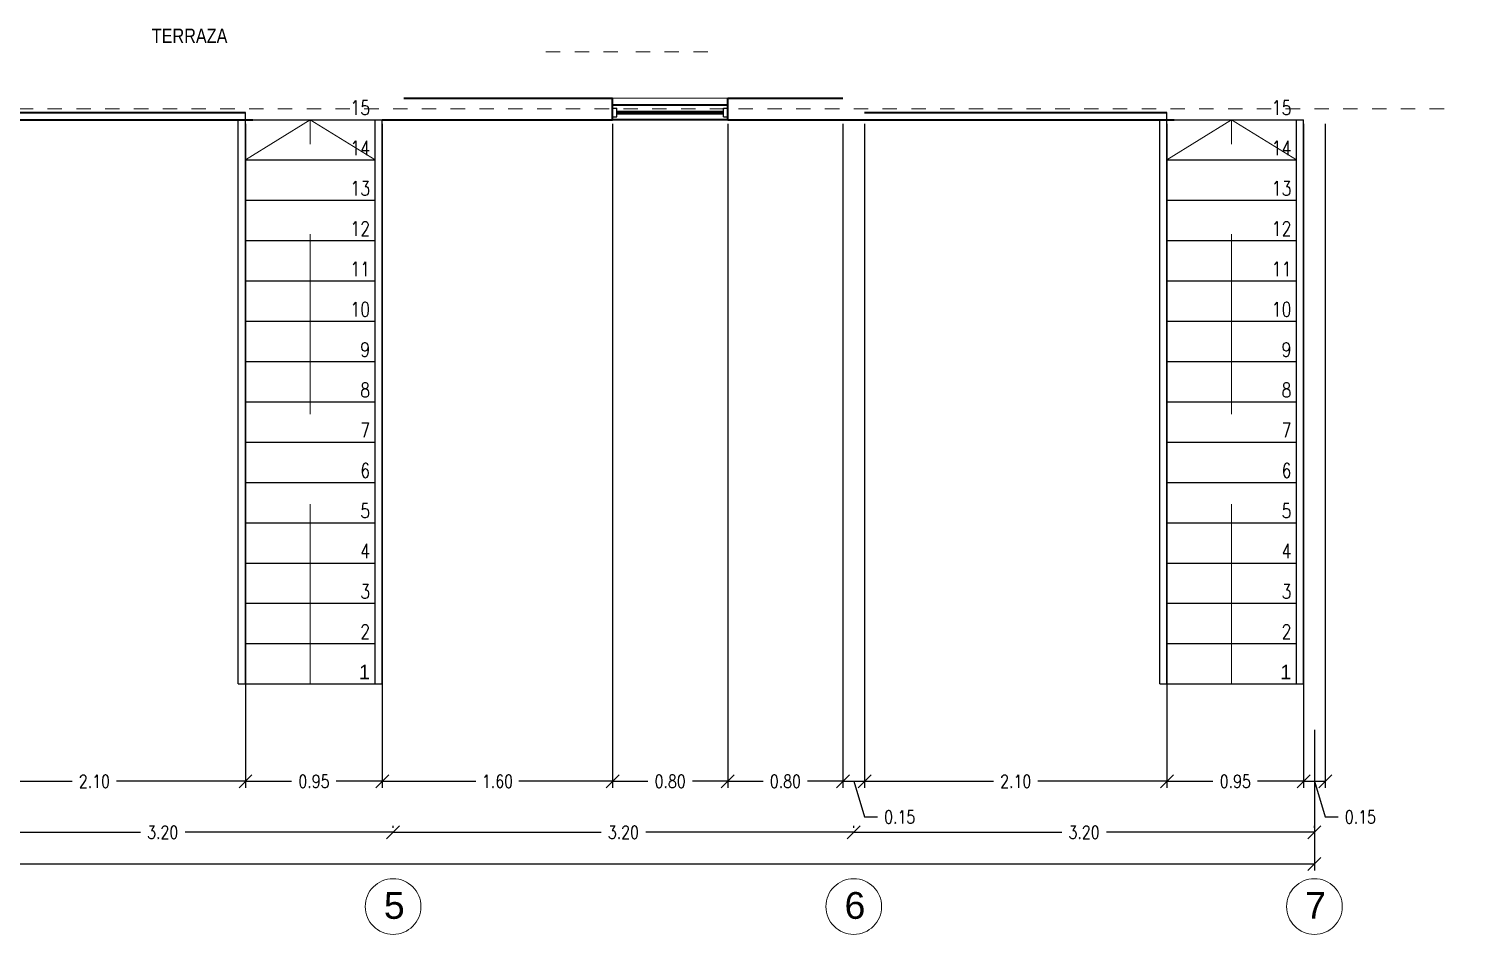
# Model space of a CAD drawing. Header units: metres. Extents: x -45.1 to -23.3, y -338.3 to -311.1.
# Drawn here: x -33.2 to -23.27, y -324.98 to -318.69 of the extents above; entities that cross this region are included whole.
import ezdxf

# ---------------------------------------------------------------- set-up
doc = ezdxf.new("R2010")
doc.units = ezdxf.units.M
doc.header["$LTSCALE"] = 5
doc.header["$MEASUREMENT"] = 0
doc.linetypes.add('CENTER2', pattern=[1.125, 0.75, -0.125, 0.125, -0.125])
doc.linetypes.add('HIDDEN', pattern=[0.375, 0.25, -0.125])
doc.layers.get('0').update_dxf_attribs({"color": 30})
doc.layers.get('DEFPOINTS').update_dxf_attribs({"color": 210})
for name, color, linetype, lineweight in [('A-ANNO-DIMS', 3, 'Continuous', 18), ('A-ANNO-SYMB', 3, 'Continuous', 18), ('A-ANNO-TEXT', 3, 'Continuous', 18), ('A-FLOR-LEVL', 7, 'Continuous', 35), ('A-FLOR-OVHD', 3, 'HIDDEN', 18), ('A-FLOR-STRS', 4, 'Continuous', 25), ('A-FURN', 8, 'Continuous', 18), ('A-GLAZ-FULL', 4, 'Continuous', 25), ('A-WALL-FULL-EXTR', 7, 'Continuous', 35)]:
    doc.layers.add(name, color=color, linetype=linetype, lineweight=lineweight)
doc.styles.add('E-ROMANS', font='romans.shx', dxfattribs={"width": 0.8})
doc.styles.get("Standard").update_dxf_attribs({"font": 'Arial.ttf'})
doc.dimstyles.new('E-0050_TICK_18', dxfattribs={"dimscale": 0.001, "dimtxt": 90, "dimasz": 90, "dimexe": 45, "dimexo": 30, "dimgap": 45, "dimtad": 0, "dimzin": 0, "dimdsep": 46, "dimtxsty": 'E-ROMANS', "dimblk": 'OBLIQUE', "dimcen": 45, "dimclrd": 256, "dimclre": 256, "dimclrt": 256, "dimadec": 0, "dimazin": 0, "dimtfac": 1, "dimtmove": 1, "dimatfit": 3, "dimldrblk": 'OPEN90', "dimfxl": 1, "dimtfill": 1, "dimtolj": 1, "dimtzin": 0, "dimarcsym": 0})

# ---------------------------------------------------------------- blocks, each defined once
blk = doc.blocks.new('_Oblique')
at = {"color": 0, "linetype": 'ByBlock', "lineweight": -2}
blk.add_line((-0.5, -0.5), (0.5, 0.5), dxfattribs=at)
blk = doc.blocks.new('*D58')
at = {"layer": 'A-ANNO-DIMS', "lineweight": -2, "transparency": 16777216}
for p, q in [((-33.8683, -324.2445), (-33.8683, -324.2295)), ((-30.6683, -324.2445), (-30.6683, -324.2295)), ((-33.8683, -324.2745), (-32.423, -324.2745)), ((-30.6683, -324.2745), (-32.1136, -324.2745))]:
    blk.add_line(p, q, dxfattribs=at)
at = {"layer": 'DEFPOINTS', "color": 0, "transparency": 16777216}
for p in [(-33.8683, -324.2745), (-30.6683, -324.2745), (-30.6683, -324.2745)]:
    blk.add_point(p, dxfattribs=at)
at = {"layer": 'A-ANNO-DIMS', "lineweight": -2, "transparency": 16777216, "xscale": 0.09, "yscale": 0.09, "zscale": 0.09, "rotation": 180}
blk.add_blockref('_Oblique', (-33.8683, -324.2745), dxfattribs=at)
at = {"layer": 'A-ANNO-DIMS', "lineweight": -2, "transparency": 16777216, "xscale": 0.09, "yscale": 0.09, "zscale": 0.09}
blk.add_blockref('_Oblique', (-30.6683, -324.2745), dxfattribs=at)
at = {"layer": 'A-ANNO-DIMS', "transparency": 16777216, "insert": (-32.2683, -324.2745), "char_height": 0.09, "attachment_point": 5, "style": 'E-ROMANS', "bg_fill": 3, "box_fill_scale": 1.25, "bg_fill_color": 256, "bg_fill_true_color": 13158600, "bg_fill_transparency": 0}
blk.add_mtext('\\A1;3.20', dxfattribs=at)
blk = doc.blocks.new('_Open90')
at = {"color": 0, "linetype": 'ByBlock', "lineweight": -2}
for p, q in [((0, 0), (-1, 0)), ((-0.5, 0.5), (0, 0)), ((0, 0), (-0.5, -0.5))]:
    blk.add_line(p, q, dxfattribs=at)
blk = doc.blocks.new('*D59')
at = {"layer": 'A-ANNO-DIMS', "lineweight": -2, "transparency": 16777216}
for p, q in [((-30.6683, -324.2445), (-30.6683, -324.2295)), ((-27.4683, -324.2445), (-27.4683, -324.2295)), ((-30.6683, -324.2745), (-29.223, -324.2745)), ((-27.4683, -324.2745), (-28.9136, -324.2745))]:
    blk.add_line(p, q, dxfattribs=at)
at = {"layer": 'DEFPOINTS', "color": 0, "transparency": 16777216}
for p in [(-30.6683, -324.2745), (-27.4683, -324.2745), (-27.4683, -324.2745)]:
    blk.add_point(p, dxfattribs=at)
at = {"layer": 'A-ANNO-DIMS', "lineweight": -2, "transparency": 16777216, "xscale": 0.09, "yscale": 0.09, "zscale": 0.09, "rotation": 180}
blk.add_blockref('_Oblique', (-30.6683, -324.2745), dxfattribs=at)
at = {"layer": 'A-ANNO-DIMS', "lineweight": -2, "transparency": 16777216, "xscale": 0.09, "yscale": 0.09, "zscale": 0.09}
blk.add_blockref('_Oblique', (-27.4683, -324.2745), dxfattribs=at)
at = {"layer": 'A-ANNO-DIMS', "transparency": 16777216, "insert": (-29.0683, -324.2745), "char_height": 0.09, "attachment_point": 5, "style": 'E-ROMANS', "bg_fill": 3, "box_fill_scale": 1.25, "bg_fill_color": 256, "bg_fill_true_color": 13158600, "bg_fill_transparency": 0}
blk.add_mtext('\\A1;3.20', dxfattribs=at)
blk = doc.blocks.new('*D60')
at = {"layer": 'A-ANNO-DIMS', "lineweight": -2, "transparency": 16777216}
for p, q in [((-27.4683, -324.2445), (-27.4683, -324.2295)), ((-24.2683, -324.2445), (-24.2683, -324.2295)), ((-27.4683, -324.2745), (-26.023, -324.2745)), ((-24.2683, -324.2745), (-25.7136, -324.2745))]:
    blk.add_line(p, q, dxfattribs=at)
at = {"layer": 'DEFPOINTS', "color": 0, "transparency": 16777216}
for p in [(-27.4683, -324.2745), (-24.2683, -324.2745), (-24.2683, -324.2745)]:
    blk.add_point(p, dxfattribs=at)
at = {"layer": 'A-ANNO-DIMS', "lineweight": -2, "transparency": 16777216, "xscale": 0.09, "yscale": 0.09, "zscale": 0.09, "rotation": 180}
blk.add_blockref('_Oblique', (-27.4683, -324.2745), dxfattribs=at)
at = {"layer": 'A-ANNO-DIMS', "lineweight": -2, "transparency": 16777216, "xscale": 0.09, "yscale": 0.09, "zscale": 0.09}
blk.add_blockref('_Oblique', (-24.2683, -324.2745), dxfattribs=at)
at = {"layer": 'A-ANNO-DIMS', "transparency": 16777216, "insert": (-25.8683, -324.2745), "char_height": 0.09, "attachment_point": 5, "style": 'E-ROMANS', "bg_fill": 3, "box_fill_scale": 1.25, "bg_fill_color": 256, "bg_fill_true_color": 13158600, "bg_fill_transparency": 0}
blk.add_mtext('\\A1;3.20', dxfattribs=at)
blk = doc.blocks.new('*D61')
at = {"layer": 'A-ANNO-DIMS', "lineweight": -2, "transparency": 16777216}
for p, q in [((-43.4683, -323.5631), (-43.4683, -324.5396)), ((-24.2683, -323.5631), (-24.2683, -324.5396)), ((-43.4683, -324.4946), (-24.2683, -324.4946))]:
    blk.add_line(p, q, dxfattribs=at)
at = {"layer": 'DEFPOINTS', "color": 0, "transparency": 16777216}
for p in [(-43.4683, -323.5331), (-24.2683, -323.5331), (-24.2683, -324.4946)]:
    blk.add_point(p, dxfattribs=at)
at = {"layer": 'A-ANNO-DIMS', "lineweight": -2, "transparency": 16777216, "xscale": 0.09, "yscale": 0.09, "zscale": 0.09, "rotation": 180}
blk.add_blockref('_Oblique', (-43.4683, -324.4946), dxfattribs=at)
at = {"layer": 'A-ANNO-DIMS', "lineweight": -2, "transparency": 16777216, "xscale": 0.09, "yscale": 0.09, "zscale": 0.09}
blk.add_blockref('_Oblique', (-24.2683, -324.4946), dxfattribs=at)
at = {"layer": 'A-ANNO-DIMS', "transparency": 16777216, "insert": (-33.4436, -324.586), "char_height": 0.09, "attachment_point": 5, "style": 'E-ROMANS', "bg_fill": 3, "box_fill_scale": 1.25, "bg_fill_color": 256, "bg_fill_true_color": 13158600, "bg_fill_transparency": 0}
blk.add_mtext('\\A1;19.20', dxfattribs=at)
blk = doc.blocks.new('*D76')
at = {"layer": 'A-ANNO-DIMS', "lineweight": -2, "transparency": 16777216}
for p, q in [((-33.7933, -319.3545), (-33.7933, -323.966)), ((-31.6933, -319.3545), (-31.6933, -323.966)), ((-33.7933, -323.921), (-32.898, -323.921)), ((-31.6933, -323.921), (-32.5886, -323.921))]:
    blk.add_line(p, q, dxfattribs=at)
at = {"layer": 'DEFPOINTS', "color": 0, "transparency": 16777216}
for p in [(-33.7933, -319.3245), (-31.6933, -319.3245), (-31.6933, -323.921)]:
    blk.add_point(p, dxfattribs=at)
at = {"layer": 'A-ANNO-DIMS', "lineweight": -2, "transparency": 16777216, "xscale": 0.09, "yscale": 0.09, "zscale": 0.09, "rotation": 180}
blk.add_blockref('_Oblique', (-33.7933, -323.921), dxfattribs=at)
at = {"layer": 'A-ANNO-DIMS', "lineweight": -2, "transparency": 16777216, "xscale": 0.09, "yscale": 0.09, "zscale": 0.09}
blk.add_blockref('_Oblique', (-31.6933, -323.921), dxfattribs=at)
at = {"layer": 'A-ANNO-DIMS', "transparency": 16777216, "insert": (-32.7433, -323.921), "char_height": 0.09, "attachment_point": 5, "style": 'E-ROMANS', "bg_fill": 3, "box_fill_scale": 1.25, "bg_fill_color": 256, "bg_fill_true_color": 13158600, "bg_fill_transparency": 0}
blk.add_mtext('\\A1;2.10', dxfattribs=at)
blk = doc.blocks.new('*D77')
at = {"layer": 'A-ANNO-DIMS', "lineweight": -2, "transparency": 16777216}
for p, q in [((-31.6933, -319.3545), (-31.6933, -323.966)), ((-30.7433, -319.3545), (-30.7433, -323.966)), ((-31.6933, -323.921), (-31.373, -323.921)), ((-30.7433, -323.921), (-31.0636, -323.921))]:
    blk.add_line(p, q, dxfattribs=at)
at = {"layer": 'DEFPOINTS', "color": 0, "transparency": 16777216}
for p in [(-31.6933, -319.3245), (-30.7433, -319.3245), (-30.7433, -323.921)]:
    blk.add_point(p, dxfattribs=at)
at = {"layer": 'A-ANNO-DIMS', "lineweight": -2, "transparency": 16777216, "xscale": 0.09, "yscale": 0.09, "zscale": 0.09, "rotation": 180}
blk.add_blockref('_Oblique', (-31.6933, -323.921), dxfattribs=at)
at = {"layer": 'A-ANNO-DIMS', "lineweight": -2, "transparency": 16777216, "xscale": 0.09, "yscale": 0.09, "zscale": 0.09}
blk.add_blockref('_Oblique', (-30.7433, -323.921), dxfattribs=at)
at = {"layer": 'A-ANNO-DIMS', "transparency": 16777216, "insert": (-31.2183, -323.921), "char_height": 0.09, "attachment_point": 5, "style": 'E-ROMANS', "bg_fill": 3, "box_fill_scale": 1.25, "bg_fill_color": 256, "bg_fill_true_color": 13158600, "bg_fill_transparency": 0}
blk.add_mtext('\\A1;0.95', dxfattribs=at)
blk = doc.blocks.new('*D32')
at = {"layer": 'A-ANNO-DIMS', "lineweight": -2, "transparency": 16777216}
for p, q in [((-30.7433, -319.3545), (-30.7433, -323.966)), ((-29.1433, -319.3545), (-29.1433, -323.966)), ((-30.7433, -323.921), (-30.0928, -323.921)), ((-29.1433, -323.921), (-29.7937, -323.921))]:
    blk.add_line(p, q, dxfattribs=at)
at = {"layer": 'DEFPOINTS', "color": 0, "transparency": 16777216}
for p in [(-30.7433, -319.3245), (-29.1433, -319.3245), (-29.1433, -323.921)]:
    blk.add_point(p, dxfattribs=at)
at = {"layer": 'A-ANNO-DIMS', "lineweight": -2, "transparency": 16777216, "xscale": 0.09, "yscale": 0.09, "zscale": 0.09, "rotation": 180}
blk.add_blockref('_Oblique', (-30.7433, -323.921), dxfattribs=at)
at = {"layer": 'A-ANNO-DIMS', "lineweight": -2, "transparency": 16777216, "xscale": 0.09, "yscale": 0.09, "zscale": 0.09}
blk.add_blockref('_Oblique', (-29.1433, -323.921), dxfattribs=at)
at = {"layer": 'A-ANNO-DIMS', "transparency": 16777216, "insert": (-29.9433, -323.921), "char_height": 0.09, "attachment_point": 5, "style": 'E-ROMANS', "bg_fill": 3, "box_fill_scale": 1.25, "bg_fill_color": 256, "bg_fill_true_color": 13158600, "bg_fill_transparency": 0}
blk.add_mtext('\\A1;1.60', dxfattribs=at)
blk = doc.blocks.new('*D33')
at = {"layer": 'A-ANNO-DIMS', "lineweight": -2, "transparency": 16777216}
for p, q in [((-29.1433, -319.3545), (-29.1433, -323.966)), ((-28.3433, -319.3545), (-28.3433, -323.966)), ((-29.1433, -323.921), (-28.898, -323.921)), ((-28.3433, -323.921), (-28.5886, -323.921))]:
    blk.add_line(p, q, dxfattribs=at)
at = {"layer": 'DEFPOINTS', "color": 0, "transparency": 16777216}
for p in [(-29.1433, -319.3245), (-28.3433, -319.3245), (-28.3433, -323.921)]:
    blk.add_point(p, dxfattribs=at)
at = {"layer": 'A-ANNO-DIMS', "lineweight": -2, "transparency": 16777216, "xscale": 0.09, "yscale": 0.09, "zscale": 0.09, "rotation": 180}
blk.add_blockref('_Oblique', (-29.1433, -323.921), dxfattribs=at)
at = {"layer": 'A-ANNO-DIMS', "lineweight": -2, "transparency": 16777216, "xscale": 0.09, "yscale": 0.09, "zscale": 0.09}
blk.add_blockref('_Oblique', (-28.3433, -323.921), dxfattribs=at)
at = {"layer": 'A-ANNO-DIMS', "transparency": 16777216, "insert": (-28.7433, -323.921), "char_height": 0.09, "attachment_point": 5, "style": 'E-ROMANS', "bg_fill": 3, "box_fill_scale": 1.25, "bg_fill_color": 256, "bg_fill_true_color": 13158600, "bg_fill_transparency": 0}
blk.add_mtext('\\A1;0.80', dxfattribs=at)
blk = doc.blocks.new('*D34')
at = {"layer": 'A-ANNO-DIMS', "lineweight": -2, "transparency": 16777216}
for p, q in [((-28.3433, -319.3545), (-28.3433, -323.966)), ((-27.5433, -319.3545), (-27.5433, -323.966)), ((-28.3433, -323.921), (-28.098, -323.921)), ((-27.5433, -323.921), (-27.7886, -323.921))]:
    blk.add_line(p, q, dxfattribs=at)
at = {"layer": 'DEFPOINTS', "color": 0, "transparency": 16777216}
for p in [(-28.3433, -319.3245), (-27.5433, -319.3245), (-27.5433, -323.921)]:
    blk.add_point(p, dxfattribs=at)
at = {"layer": 'A-ANNO-DIMS', "lineweight": -2, "transparency": 16777216, "xscale": 0.09, "yscale": 0.09, "zscale": 0.09, "rotation": 180}
blk.add_blockref('_Oblique', (-28.3433, -323.921), dxfattribs=at)
at = {"layer": 'A-ANNO-DIMS', "lineweight": -2, "transparency": 16777216, "xscale": 0.09, "yscale": 0.09, "zscale": 0.09}
blk.add_blockref('_Oblique', (-27.5433, -323.921), dxfattribs=at)
at = {"layer": 'A-ANNO-DIMS', "transparency": 16777216, "insert": (-27.9433, -323.921), "char_height": 0.09, "attachment_point": 5, "style": 'E-ROMANS', "bg_fill": 3, "box_fill_scale": 1.25, "bg_fill_color": 256, "bg_fill_true_color": 13158600, "bg_fill_transparency": 0}
blk.add_mtext('\\A1;0.80', dxfattribs=at)
blk = doc.blocks.new('*D35')
at = {"layer": 'A-ANNO-DIMS', "lineweight": -2, "transparency": 16777216}
for p, q in [((-27.5433, -319.3545), (-27.5433, -323.966)), ((-27.3933, -319.3545), (-27.3933, -323.966)), ((-27.5433, -323.921), (-27.3933, -323.921)), ((-27.4683, -323.921), (-27.394, -324.1685)), ((-27.394, -324.1685), (-27.304, -324.1685))]:
    blk.add_line(p, q, dxfattribs=at)
at = {"layer": 'DEFPOINTS', "color": 0, "transparency": 16777216}
for p in [(-27.5433, -319.3245), (-27.3933, -319.3245), (-27.3933, -323.921)]:
    blk.add_point(p, dxfattribs=at)
at = {"layer": 'A-ANNO-DIMS', "lineweight": -2, "transparency": 16777216, "xscale": 0.09, "yscale": 0.09, "zscale": 0.09, "rotation": 180}
blk.add_blockref('_Oblique', (-27.5433, -323.921), dxfattribs=at)
at = {"layer": 'A-ANNO-DIMS', "lineweight": -2, "transparency": 16777216, "xscale": 0.09, "yscale": 0.09, "zscale": 0.09}
blk.add_blockref('_Oblique', (-27.3933, -323.921), dxfattribs=at)
at = {"layer": 'A-ANNO-DIMS', "transparency": 16777216, "insert": (-27.1493, -324.1685), "char_height": 0.09, "attachment_point": 5, "style": 'E-ROMANS', "bg_fill": 3, "box_fill_scale": 1.25, "bg_fill_color": 256, "bg_fill_true_color": 13158600, "bg_fill_transparency": 0}
blk.add_mtext('\\A1;0.15', dxfattribs=at)
blk = doc.blocks.new('*D78')
at = {"layer": 'A-ANNO-DIMS', "lineweight": -2, "transparency": 16777216}
for p, q in [((-27.3933, -319.3545), (-27.3933, -323.966)), ((-25.2933, -319.3545), (-25.2933, -323.966)), ((-27.3933, -323.921), (-26.498, -323.921)), ((-25.2933, -323.921), (-26.1886, -323.921))]:
    blk.add_line(p, q, dxfattribs=at)
at = {"layer": 'DEFPOINTS', "color": 0, "transparency": 16777216}
for p in [(-27.3933, -319.3245), (-25.2933, -319.3245), (-25.2933, -323.921)]:
    blk.add_point(p, dxfattribs=at)
at = {"layer": 'A-ANNO-DIMS', "lineweight": -2, "transparency": 16777216, "xscale": 0.09, "yscale": 0.09, "zscale": 0.09, "rotation": 180}
blk.add_blockref('_Oblique', (-27.3933, -323.921), dxfattribs=at)
at = {"layer": 'A-ANNO-DIMS', "lineweight": -2, "transparency": 16777216, "xscale": 0.09, "yscale": 0.09, "zscale": 0.09}
blk.add_blockref('_Oblique', (-25.2933, -323.921), dxfattribs=at)
at = {"layer": 'A-ANNO-DIMS', "transparency": 16777216, "insert": (-26.3433, -323.921), "char_height": 0.09, "attachment_point": 5, "style": 'E-ROMANS', "bg_fill": 3, "box_fill_scale": 1.25, "bg_fill_color": 256, "bg_fill_true_color": 13158600, "bg_fill_transparency": 0}
blk.add_mtext('\\A1;2.10', dxfattribs=at)
blk = doc.blocks.new('*D79')
at = {"layer": 'A-ANNO-DIMS', "lineweight": -2, "transparency": 16777216}
for p, q in [((-25.2933, -319.3545), (-25.2933, -323.966)), ((-24.3433, -319.3545), (-24.3433, -323.966)), ((-25.2933, -323.921), (-24.973, -323.921)), ((-24.3433, -323.921), (-24.6636, -323.921))]:
    blk.add_line(p, q, dxfattribs=at)
at = {"layer": 'DEFPOINTS', "color": 0, "transparency": 16777216}
for p in [(-25.2933, -319.3245), (-24.3433, -319.3245), (-24.3433, -323.921)]:
    blk.add_point(p, dxfattribs=at)
at = {"layer": 'A-ANNO-DIMS', "lineweight": -2, "transparency": 16777216, "xscale": 0.09, "yscale": 0.09, "zscale": 0.09, "rotation": 180}
blk.add_blockref('_Oblique', (-25.2933, -323.921), dxfattribs=at)
at = {"layer": 'A-ANNO-DIMS', "lineweight": -2, "transparency": 16777216, "xscale": 0.09, "yscale": 0.09, "zscale": 0.09}
blk.add_blockref('_Oblique', (-24.3433, -323.921), dxfattribs=at)
at = {"layer": 'A-ANNO-DIMS', "transparency": 16777216, "insert": (-24.8183, -323.921), "char_height": 0.09, "attachment_point": 5, "style": 'E-ROMANS', "bg_fill": 3, "box_fill_scale": 1.25, "bg_fill_color": 256, "bg_fill_true_color": 13158600, "bg_fill_transparency": 0}
blk.add_mtext('\\A1;0.95', dxfattribs=at)
blk = doc.blocks.new('*D80')
at = {"layer": 'A-ANNO-DIMS', "lineweight": -2, "transparency": 16777216}
for p, q in [((-24.3433, -319.3545), (-24.3433, -323.966)), ((-24.1933, -319.3545), (-24.1933, -323.966)), ((-24.3433, -323.921), (-24.1933, -323.921)), ((-24.2683, -323.921), (-24.194, -324.1685)), ((-24.194, -324.1685), (-24.104, -324.1685))]:
    blk.add_line(p, q, dxfattribs=at)
at = {"layer": 'DEFPOINTS', "color": 0, "transparency": 16777216}
for p in [(-24.3433, -319.3245), (-24.1933, -319.3245), (-24.1933, -323.921)]:
    blk.add_point(p, dxfattribs=at)
at = {"layer": 'A-ANNO-DIMS', "lineweight": -2, "transparency": 16777216, "xscale": 0.09, "yscale": 0.09, "zscale": 0.09, "rotation": 180}
blk.add_blockref('_Oblique', (-24.3433, -323.921), dxfattribs=at)
at = {"layer": 'A-ANNO-DIMS', "lineweight": -2, "transparency": 16777216, "xscale": 0.09, "yscale": 0.09, "zscale": 0.09}
blk.add_blockref('_Oblique', (-24.1933, -323.921), dxfattribs=at)
at = {"layer": 'A-ANNO-DIMS', "transparency": 16777216, "insert": (-23.9493, -324.1685), "char_height": 0.09, "attachment_point": 5, "style": 'E-ROMANS', "bg_fill": 3, "box_fill_scale": 1.25, "bg_fill_color": 256, "bg_fill_true_color": 13158600, "bg_fill_transparency": 0}
blk.add_mtext('\\A1;0.15', dxfattribs=at)
blk = doc.blocks.new('*D93')
at = {"layer": 'A-ANNO-DIMS', "lineweight": -2, "transparency": 16777216}
for p, q in [((-30.7433, -319.3545), (-30.7433, -323.966)), ((-29.1433, -319.3545), (-29.1433, -323.966)), ((-30.7433, -323.921), (-30.0928, -323.921)), ((-29.1433, -323.921), (-29.7937, -323.921))]:
    blk.add_line(p, q, dxfattribs=at)
at = {"layer": 'DEFPOINTS', "color": 0, "transparency": 16777216}
for p in [(-30.7433, -319.3245), (-29.1433, -319.3245), (-29.1433, -323.921)]:
    blk.add_point(p, dxfattribs=at)
at = {"layer": 'A-ANNO-DIMS', "lineweight": -2, "transparency": 16777216, "xscale": 0.09, "yscale": 0.09, "zscale": 0.09, "rotation": 180}
blk.add_blockref('_Oblique', (-30.7433, -323.921), dxfattribs=at)
at = {"layer": 'A-ANNO-DIMS', "lineweight": -2, "transparency": 16777216, "xscale": 0.09, "yscale": 0.09, "zscale": 0.09}
blk.add_blockref('_Oblique', (-29.1433, -323.921), dxfattribs=at)
at = {"layer": 'A-ANNO-DIMS', "transparency": 16777216, "insert": (-29.9433, -323.921), "char_height": 0.09, "attachment_point": 5, "style": 'E-ROMANS', "bg_fill": 3, "box_fill_scale": 1.25, "bg_fill_color": 256, "bg_fill_true_color": 13158600, "bg_fill_transparency": 0}
blk.add_mtext('\\A1;1.60', dxfattribs=at)
blk = doc.blocks.new('*D94')
at = {"layer": 'A-ANNO-DIMS', "lineweight": -2, "transparency": 16777216}
for p, q in [((-29.1433, -319.3545), (-29.1433, -323.966)), ((-28.3433, -319.3545), (-28.3433, -323.966)), ((-29.1433, -323.921), (-28.898, -323.921)), ((-28.3433, -323.921), (-28.5886, -323.921))]:
    blk.add_line(p, q, dxfattribs=at)
at = {"layer": 'DEFPOINTS', "color": 0, "transparency": 16777216}
for p in [(-29.1433, -319.3245), (-28.3433, -319.3245), (-28.3433, -323.921)]:
    blk.add_point(p, dxfattribs=at)
at = {"layer": 'A-ANNO-DIMS', "lineweight": -2, "transparency": 16777216, "xscale": 0.09, "yscale": 0.09, "zscale": 0.09, "rotation": 180}
blk.add_blockref('_Oblique', (-29.1433, -323.921), dxfattribs=at)
at = {"layer": 'A-ANNO-DIMS', "lineweight": -2, "transparency": 16777216, "xscale": 0.09, "yscale": 0.09, "zscale": 0.09}
blk.add_blockref('_Oblique', (-28.3433, -323.921), dxfattribs=at)
at = {"layer": 'A-ANNO-DIMS', "transparency": 16777216, "insert": (-28.7433, -323.921), "char_height": 0.09, "attachment_point": 5, "style": 'E-ROMANS', "bg_fill": 3, "box_fill_scale": 1.25, "bg_fill_color": 256, "bg_fill_true_color": 13158600, "bg_fill_transparency": 0}
blk.add_mtext('\\A1;0.80', dxfattribs=at)
blk = doc.blocks.new('*D47')
at = {"layer": 'A-ANNO-DIMS', "lineweight": -2, "transparency": 16777216}
for p, q in [((-28.3433, -319.3545), (-28.3433, -323.966)), ((-27.5433, -319.3545), (-27.5433, -323.966)), ((-28.3433, -323.921), (-28.098, -323.921)), ((-27.5433, -323.921), (-27.7886, -323.921))]:
    blk.add_line(p, q, dxfattribs=at)
at = {"layer": 'DEFPOINTS', "color": 0, "transparency": 16777216}
for p in [(-28.3433, -319.3245), (-27.5433, -319.3245), (-27.5433, -323.921)]:
    blk.add_point(p, dxfattribs=at)
at = {"layer": 'A-ANNO-DIMS', "lineweight": -2, "transparency": 16777216, "xscale": 0.09, "yscale": 0.09, "zscale": 0.09, "rotation": 180}
blk.add_blockref('_Oblique', (-28.3433, -323.921), dxfattribs=at)
at = {"layer": 'A-ANNO-DIMS', "lineweight": -2, "transparency": 16777216, "xscale": 0.09, "yscale": 0.09, "zscale": 0.09}
blk.add_blockref('_Oblique', (-27.5433, -323.921), dxfattribs=at)
at = {"layer": 'A-ANNO-DIMS', "transparency": 16777216, "insert": (-27.9433, -323.921), "char_height": 0.09, "attachment_point": 5, "style": 'E-ROMANS', "bg_fill": 3, "box_fill_scale": 1.25, "bg_fill_color": 256, "bg_fill_true_color": 13158600, "bg_fill_transparency": 0}
blk.add_mtext('\\A1;0.80', dxfattribs=at)
blk = doc.blocks.new('*D95')
at = {"layer": 'A-ANNO-DIMS', "lineweight": -2, "transparency": 16777216}
for p, q in [((-27.5433, -319.3545), (-27.5433, -323.966)), ((-27.3933, -319.3545), (-27.3933, -323.966)), ((-27.5433, -323.921), (-27.3933, -323.921)), ((-27.4683, -323.921), (-27.394, -324.1685)), ((-27.394, -324.1685), (-27.304, -324.1685))]:
    blk.add_line(p, q, dxfattribs=at)
at = {"layer": 'DEFPOINTS', "color": 0, "transparency": 16777216}
for p in [(-27.5433, -319.3245), (-27.3933, -319.3245), (-27.3933, -323.921)]:
    blk.add_point(p, dxfattribs=at)
at = {"layer": 'A-ANNO-DIMS', "lineweight": -2, "transparency": 16777216, "xscale": 0.09, "yscale": 0.09, "zscale": 0.09, "rotation": 180}
blk.add_blockref('_Oblique', (-27.5433, -323.921), dxfattribs=at)
at = {"layer": 'A-ANNO-DIMS', "lineweight": -2, "transparency": 16777216, "xscale": 0.09, "yscale": 0.09, "zscale": 0.09}
blk.add_blockref('_Oblique', (-27.3933, -323.921), dxfattribs=at)
at = {"layer": 'A-ANNO-DIMS', "transparency": 16777216, "insert": (-27.1493, -324.1685), "char_height": 0.09, "attachment_point": 5, "style": 'E-ROMANS', "bg_fill": 3, "box_fill_scale": 1.25, "bg_fill_color": 256, "bg_fill_true_color": 13158600, "bg_fill_transparency": 0}
blk.add_mtext('\\A1;0.15', dxfattribs=at)

msp = doc.modelspace()

# ---------------------------------------------------------------- linework, layer by layer
at = {"layer": 'A-ANNO-SYMB', "linetype": 'CENTER2', "ltscale": 0.001}
msp.add_line((-44.4683, -319.2495), (-23.2683, -319.2495), dxfattribs=at)
at = {"layer": 'A-ANNO-SYMB', "linetype": 'CENTER2'}
for centre in [(-30.6683, -324.791), (-27.4683, -324.791), (-24.2683, -324.791)]:
    msp.add_circle(centre, 0.1935, dxfattribs=at)
at = {"layer": 'A-FLOR-LEVL'}
for p, q in [((-33.7933, -319.2745), (-31.6933, -319.2745)), ((-28.3433, -319.2245), (-29.1433, -319.2245)), ((-27.3933, -319.2745), (-25.2933, -319.2745)), ((-33.7933, -319.3245), (-31.6433, -319.3245)), ((-27.3933, -319.3245), (-25.2433, -319.3245))]:
    msp.add_line(p, q, dxfattribs=at)
at = {"layer": 'A-FLOR-OVHD'}
msp.add_line((-29.1433, -319.1745), (-28.3433, -319.1745), dxfattribs=at)
for points in [[(-30.7933, -319.6045), (-31.2433, -319.3245), (-31.6933, -319.6045)], [(-31.2433, -323.2445), (-31.2433, -319.3245)], [(-24.3933, -319.6045), (-24.8433, -319.3245), (-25.2933, -319.6045)], [(-24.8433, -323.2445), (-24.8433, -319.3245)]]:
    msp.add_lwpolyline(points, dxfattribs=at)
at = {"layer": 'A-FLOR-STRS'}
for p, q in [((-31.6933, -323.2445), (-31.6933, -319.2745)), ((-25.2933, -323.2445), (-25.2933, -319.2745)), ((-31.7433, -323.2445), (-31.7433, -319.3245)), ((-31.6933, -319.3245), (-30.7433, -319.3245)), ((-30.7933, -323.2445), (-30.7933, -319.3245)), ((-30.7433, -323.2445), (-30.7433, -319.3245)), ((-25.3433, -323.2445), (-25.3433, -319.3245)), ((-25.2933, -319.3245), (-24.3433, -319.3245)), ((-24.3933, -323.2445), (-24.3933, -319.3245)), ((-24.3433, -323.2445), (-24.3433, -319.3245)), ((-31.6933, -319.6045), (-30.7933, -319.6045)), ((-25.2933, -319.6045), (-24.3933, -319.6045)), ((-31.6933, -319.8845), (-30.7933, -319.8845)), ((-25.2933, -319.8845), (-24.3933, -319.8845)), ((-31.6933, -320.1645), (-30.7933, -320.1645)), ((-25.2933, -320.1645), (-24.3933, -320.1645)), ((-31.6933, -320.4445), (-30.7933, -320.4445)), ((-25.2933, -320.4445), (-24.3933, -320.4445)), ((-31.6933, -320.7245), (-30.7933, -320.7245)), ((-25.2933, -320.7245), (-24.3933, -320.7245)), ((-31.6933, -321.0045), (-30.7933, -321.0045)), ((-25.2933, -321.0045), (-24.3933, -321.0045)), ((-31.6933, -321.2845), (-30.7933, -321.2845)), ((-25.2933, -321.2845), (-24.3933, -321.2845)), ((-31.6933, -321.5645), (-30.7933, -321.5645)), ((-25.2933, -321.5645), (-24.3933, -321.5645)), ((-31.6933, -321.8445), (-30.7933, -321.8445)), ((-25.2933, -321.8445), (-24.3933, -321.8445)), ((-31.6933, -322.1245), (-30.7933, -322.1245)), ((-25.2933, -322.1245), (-24.3933, -322.1245)), ((-31.6933, -322.4045), (-30.7933, -322.4045)), ((-25.2933, -322.4045), (-24.3933, -322.4045)), ((-31.6933, -322.6845), (-30.7933, -322.6845)), ((-25.2933, -322.6845), (-24.3933, -322.6845)), ((-31.6933, -322.9645), (-30.7933, -322.9645)), ((-25.2933, -322.9645), (-24.3933, -322.9645)), ((-31.7433, -323.2445), (-30.7433, -323.2445)), ((-25.3433, -323.2445), (-24.3433, -323.2445))]:
    msp.add_line(p, q, dxfattribs=at)
at = {"layer": 'A-FURN', "linetype": 'HIDDEN', "ltscale": 0.001}
for p, q in [((-29.1066, -318.8522), (-29.6066, -318.8522)), ((-28.4824, -318.8522), (-28.9824, -318.8522))]:
    msp.add_line(p, q, dxfattribs=at)
at = {"layer": 'A-GLAZ-FULL'}
for p, q in [((-29.1433, -319.2445), (-29.1133, -319.2445)), ((-29.1133, -319.2645), (-28.3733, -319.2645)), ((-29.1133, -319.2745), (-28.3733, -319.2745)), ((-28.3733, -319.2445), (-28.3433, -319.2445))]:
    msp.add_line(p, q, dxfattribs=at)
at = {"layer": 'A-WALL-FULL-EXTR'}
for p, q in [((-30.5933, -319.1745), (-29.1433, -319.1745)), ((-28.3433, -319.1745), (-27.5433, -319.1745))]:
    msp.add_line(p, q, dxfattribs=at)

# ---------------------------------------------------------------- texts
at = {"layer": 'A-ANNO-TEXT', "style": 'E-ROMANS'}
for s, insert, char_height, attachment_point in [('{\\fArial|b0|i0|c0|p34;TERRAZA}', (-32.3446, -318.6918), 0.1008, 1), ('15', (-30.828, -319.2917), 0.1, 9), ('15', (-24.428, -319.2917), 0.1, 9), ('14', (-30.828, -319.5717), 0.1, 9), ('14', (-24.428, -319.5717), 0.1, 9), ('13', (-30.828, -319.8517), 0.1, 9), ('13', (-24.428, -319.8517), 0.1, 9), ('12', (-30.828, -320.1317), 0.1, 9), ('12', (-24.428, -320.1317), 0.1, 9), ('11', (-30.828, -320.4117), 0.1, 9), ('11', (-24.428, -320.4117), 0.1, 9), ('10', (-30.828, -320.6917), 0.1, 9), ('10', (-24.428, -320.6917), 0.1, 9), ('9', (-30.828, -320.9717), 0.1, 9), ('9', (-24.428, -320.9717), 0.1, 9), ('8', (-30.828, -321.2517), 0.1, 9), ('8', (-24.428, -321.2517), 0.1, 9), ('7', (-30.828, -321.5317), 0.1, 9), ('7', (-24.428, -321.5317), 0.1, 9), ('6', (-30.828, -321.8117), 0.1, 9), ('6', (-24.428, -321.8117), 0.1, 9), ('5', (-30.828, -322.0917), 0.1, 9), ('5', (-24.428, -322.0917), 0.1, 9), ('4', (-30.828, -322.3717), 0.1, 9), ('4', (-24.428, -322.3717), 0.1, 9), ('3', (-30.828, -322.6517), 0.1, 9), ('3', (-24.428, -322.6517), 0.1, 9), ('2', (-30.828, -322.9317), 0.1, 9), ('2', (-24.428, -322.9317), 0.1, 9)]:
    msp.add_mtext(s, dxfattribs=dict(at, insert=insert, char_height=char_height, attachment_point=attachment_point))
at = {"layer": 'A-ANNO-TEXT'}
for s, insert, char_height, attachment_point in [('{\\fArial|b0|i0|c0|p34;1}', (-30.828, -323.2117), 0.1, 9), ('{\\fArial|b0|i0|c0|p34;1}', (-24.428, -323.2117), 0.1, 9), ('{\\fArial|b0|i0|c0|p34;5}', (-30.7323, -324.6902), 0.186083, 1), ('{\\fArial|b0|i0|c0|p34;6}', (-27.5323, -324.6902), 0.186083, 1), ('{\\fArial|b0|i0|c0|p34;7}', (-24.3323, -324.6902), 0.186083, 1)]:
    msp.add_mtext(s, dxfattribs=dict(at, insert=insert, char_height=char_height, attachment_point=attachment_point))

# ---------------------------------------------------------------- dimensions: what is measured, and where the dimension line sits
at = {"layer": 'A-ANNO-DIMS'}
dim = msp.add_linear_dim(base=(-30.6683, -324.2745), p1=(-33.8683, -324.2745), p2=(-30.6683, -324.2745), dimstyle='E-0050_TICK_18', dxfattribs=at)
dim.commit()
dim.dimension.update_dxf_attribs({"geometry": '*D58', "text_midpoint": (-32.2683, -324.2745)})

# ---------------------------------------------------------------- next in the draw order: dimensions: what is measured, and where the dimension line sits
dim = msp.add_linear_dim(base=(-27.4683, -324.2745), p1=(-30.6683, -324.2745), p2=(-27.4683, -324.2745), dimstyle='E-0050_TICK_18', dxfattribs=at)
dim.commit()
dim.dimension.update_dxf_attribs({"geometry": '*D59', "text_midpoint": (-29.0683, -324.2745)})

# ---------------------------------------------------------------- next in the draw order: dimensions: what is measured, and where the dimension line sits
dim = msp.add_linear_dim(base=(-24.2683, -324.2745), p1=(-27.4683, -324.2745), p2=(-24.2683, -324.2745), dimstyle='E-0050_TICK_18', dxfattribs=at)
dim.commit()
dim.dimension.update_dxf_attribs({"geometry": '*D60', "text_midpoint": (-25.8683, -324.2745)})

# ---------------------------------------------------------------- next in the draw order: dimensions: what is measured, and where the dimension line sits
dim = msp.add_linear_dim(base=(-24.2683, -324.4946), p1=(-43.4683, -323.5331), p2=(-24.2683, -323.5331), dimstyle='E-0050_TICK_18', dxfattribs=at)
dim.commit()
dim.dimension.update_dxf_attribs({"geometry": '*D61', "text_midpoint": (-33.4436, -324.586), "dimtype": 160})

# ---------------------------------------------------------------- next in the draw order: dimensions: what is measured, and where the dimension line sits
dim = msp.add_linear_dim(base=(-31.6933, -323.921), p1=(-33.7933, -319.3245), p2=(-31.6933, -319.3245), dimstyle='E-0050_TICK_18', dxfattribs=at)
dim.commit()
dim.dimension.update_dxf_attribs({"geometry": '*D76', "text_midpoint": (-32.7433, -323.921)})

# ---------------------------------------------------------------- next in the draw order: dimensions: what is measured, and where the dimension line sits
dim = msp.add_linear_dim(base=(-30.7433, -323.921), p1=(-31.6933, -319.3245), p2=(-30.7433, -319.3245), dimstyle='E-0050_TICK_18', dxfattribs=at)
dim.commit()
dim.dimension.update_dxf_attribs({"geometry": '*D77', "text_midpoint": (-31.2183, -323.921)})

# ---------------------------------------------------------------- next in the draw order: dimensions: what is measured, and where the dimension line sits
dim = msp.add_linear_dim(base=(-29.1433, -323.921), p1=(-30.7433, -319.3245), p2=(-29.1433, -319.3245), dimstyle='E-0050_TICK_18', dxfattribs=at)
dim.commit()
dim.dimension.update_dxf_attribs({"geometry": '*D32', "text_midpoint": (-29.9433, -323.921)})

# ---------------------------------------------------------------- next in the draw order: dimensions: what is measured, and where the dimension line sits
dim = msp.add_linear_dim(base=(-28.3433, -323.921), p1=(-29.1433, -319.3245), p2=(-28.3433, -319.3245), dimstyle='E-0050_TICK_18', dxfattribs=at)
dim.commit()
dim.dimension.update_dxf_attribs({"geometry": '*D33', "text_midpoint": (-28.7433, -323.921)})

# ---------------------------------------------------------------- next in the draw order: linework, layer by layer
at = {"layer": 'A-GLAZ-FULL'}
msp.add_line((-29.1433, -319.3045), (-29.1133, -319.3045), dxfattribs=at)
at = {"layer": 'A-GLAZ-FULL', "ltscale": 0.001}
msp.add_line((-29.1133, -319.3045), (-29.1133, -319.2445), dxfattribs=at)
at = {"layer": 'A-WALL-FULL-EXTR'}
for p, q in [((-29.1433, -319.3245), (-29.1433, -319.1745)), ((-30.7433, -319.3245), (-29.1433, -319.3245))]:
    msp.add_line(p, q, dxfattribs=at)

# ---------------------------------------------------------------- next in the draw order: dimensions: what is measured, and where the dimension line sits
at = {"layer": 'A-ANNO-DIMS'}
dim = msp.add_linear_dim(base=(-27.5433, -323.921), p1=(-28.3433, -319.3245), p2=(-27.5433, -319.3245), dimstyle='E-0050_TICK_18', dxfattribs=at)
dim.commit()
dim.dimension.update_dxf_attribs({"geometry": '*D34', "text_midpoint": (-27.9433, -323.921)})

# ---------------------------------------------------------------- next in the draw order: linework, layer by layer
at = {"layer": 'A-FLOR-LEVL'}
msp.add_line((-28.3433, -319.3245), (-29.1433, -319.3245), dxfattribs=at)
at = {"layer": 'A-GLAZ-FULL'}
for p, q in [((-29.1133, -319.2845), (-28.3733, -319.2845)), ((-28.3733, -319.3045), (-28.3433, -319.3045))]:
    msp.add_line(p, q, dxfattribs=at)
at = {"layer": 'A-GLAZ-FULL', "ltscale": 0.001}
msp.add_line((-28.3733, -319.3045), (-28.3733, -319.2445), dxfattribs=at)

# ---------------------------------------------------------------- next in the draw order: dimensions: what is measured, and where the dimension line sits
at = {"layer": 'A-ANNO-DIMS'}
dim = msp.add_linear_dim(base=(-27.3933, -323.921), p1=(-27.5433, -319.3245), p2=(-27.3933, -319.3245), dimstyle='E-0050_TICK_18', dxfattribs=at)
dim.commit()
dim.dimension.update_dxf_attribs({"geometry": '*D35', "text_midpoint": (-27.259, -324.1685)})

# ---------------------------------------------------------------- next in the draw order: dimensions: what is measured, and where the dimension line sits
for base, p1, p2, picture, middle in [((-29.1433, -323.921), (-30.7433, -319.3245), (-29.1433, -319.3245), '*D93', (-29.9433, -323.921)), ((-25.2933, -323.921), (-27.3933, -319.3245), (-25.2933, -319.3245), '*D78', (-26.3433, -323.921))]:
    dim = msp.add_linear_dim(base=base, p1=p1, p2=p2, dimstyle='E-0050_TICK_18', dxfattribs=at)
    dim.commit()
    dim.dimension.update_dxf_attribs({"geometry": picture, "text_midpoint": middle})

# ---------------------------------------------------------------- next in the draw order: linework, layer by layer
at = {"layer": 'A-WALL-FULL-EXTR'}
msp.add_line((-27.5433, -319.3245), (-27.3933, -319.3245), dxfattribs=at)

# ---------------------------------------------------------------- next in the draw order: dimensions: what is measured, and where the dimension line sits
at = {"layer": 'A-ANNO-DIMS'}
for base, p1, p2, picture, middle in [((-28.3433, -323.921), (-29.1433, -319.3245), (-28.3433, -319.3245), '*D94', (-28.7433, -323.921)), ((-24.3433, -323.921), (-25.2933, -319.3245), (-24.3433, -319.3245), '*D79', (-24.8183, -323.921))]:
    dim = msp.add_linear_dim(base=base, p1=p1, p2=p2, dimstyle='E-0050_TICK_18', dxfattribs=at)
    dim.commit()
    dim.dimension.update_dxf_attribs({"geometry": picture, "text_midpoint": middle})

# ---------------------------------------------------------------- next in the draw order: dimensions: what is measured, and where the dimension line sits
for base, p1, p2, picture, middle in [((-27.5433, -323.921), (-28.3433, -319.3245), (-27.5433, -319.3245), '*D47', (-27.9433, -323.921)), ((-24.1933, -323.921), (-24.3433, -319.3245), (-24.1933, -319.3245), '*D80', (-24.059, -324.1685))]:
    dim = msp.add_linear_dim(base=base, p1=p1, p2=p2, dimstyle='E-0050_TICK_18', dxfattribs=at)
    dim.commit()
    dim.dimension.update_dxf_attribs({"geometry": picture, "text_midpoint": middle})

# ---------------------------------------------------------------- next in the draw order: linework, layer by layer
at = {"layer": 'A-WALL-FULL-EXTR'}
msp.add_line((-28.3433, -319.3245), (-28.3433, -319.1745), dxfattribs=at)

# ---------------------------------------------------------------- next in the draw order: dimensions: what is measured, and where the dimension line sits
at = {"layer": 'A-ANNO-DIMS'}
dim = msp.add_linear_dim(base=(-27.3933, -323.921), p1=(-27.5433, -319.3245), p2=(-27.3933, -319.3245), dimstyle='E-0050_TICK_18', dxfattribs=at)
dim.commit()
dim.dimension.update_dxf_attribs({"geometry": '*D95', "text_midpoint": (-27.259, -324.1685)})

# ---------------------------------------------------------------- next in the draw order: linework, layer by layer
at = {"layer": 'A-WALL-FULL-EXTR'}
msp.add_line((-28.3433, -319.3245), (-27.5433, -319.3245), dxfattribs=at)

doc.saveas('drawing.dxf')
